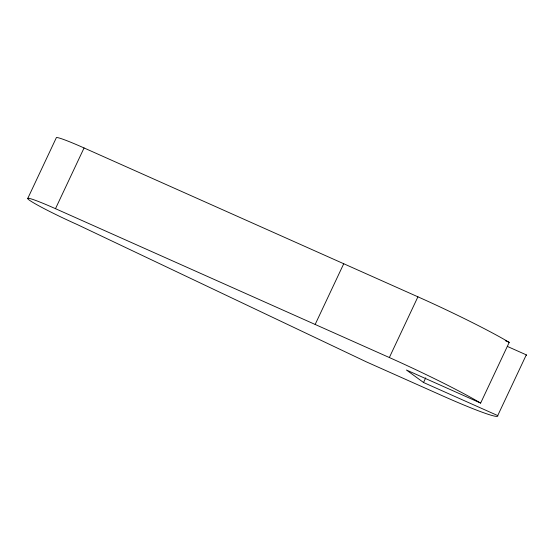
<?xml version="1.0" encoding="UTF-8"?>
<svg xmlns="http://www.w3.org/2000/svg" width="554" height="554" viewBox="0 0 554 554"><rect width="100%" height="100%" fill="white"/><g stroke="black" fill="none" stroke-linecap="round" stroke-linejoin="round"><path stroke-width="0.83" d="M27.7 198.574L56.273 137.849A42.7 2.68 25.2 0 1 84.063 147.953L417.924 296.819A87.844 5.519 25.2 0 1 509.209 342.379L480.637 403.097L406.442 370.017L423.533 382.502L497.727 415.583L526.3 354.858L507.36 346.416M497.727 415.583A87.844 5.519 25.2 0 1 440.624 394.981L366.436 361.901L77.193 224.522A42.7 2.68 25.2 0 1 29.244 200.063A42.7 2.68 25.2 0 1 55.49 208.678L84.063 147.953M315.157 324.457L343.736 263.739M480.637 403.097A87.844 5.519 25.2 0 0 389.351 357.538L417.924 296.819M423.533 382.502L425.735 377.828M505.262 340.62L509.209 342.379M55.49 208.678L389.351 357.538M526.3 354.858A87.844 5.519 25.2 0 1 526.231 355.502"/></g></svg>
